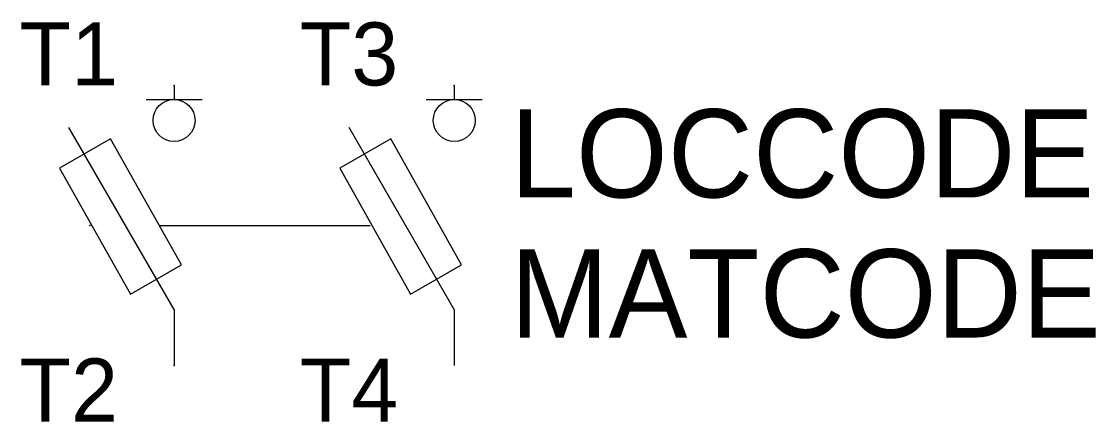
# Model space of a CAD drawing. Extents: x -5.4 to 32.9, y -7 to 7.3.
import ezdxf
from ezdxf.enums import TextEntityAlignment as Align

# ---------------------------------------------------------------- set-up
doc = ezdxf.new("R2010")
doc.units = 0
doc.linetypes.add('DASHED', pattern=[0])
doc.layers.get('0').update_dxf_attribs({"linetype": 'CONTINUOUS'})
for name, color, linetype in [('A', 7, 'CONTINUOUS'), ('C', 6, 'CONTINUOUS'), ('T2', 1, 'CONTINUOUS')]:
    doc.layers.add(name, color=color, linetype=linetype)

msp = doc.modelspace()

# ---------------------------------------------------------------- linework, layer by layer
at = {"color": 0}
for p, q in [((0, 5), (0, 4.5)), ((10, 5), (10, 4.5)), ((-1, 4.5), (1, 4.5)), ((9, 4.5), (11, 4.5)), ((0, -3), (-3.75, 3.496)), ((10, -3), (6.25, 3.496)), ((-2.265, 3.09), (-4.084, 2.04)), ((0.261, -1.401), (-2.265, 3.09)), ((7.735, 3.09), (5.916, 2.04)), ((10.261, -1.401), (7.735, 3.09)), ((-4.084, 2.04), (-1.557, -2.451)), ((5.916, 2.04), (8.443, -2.451)), ((-1.557, -2.451), (0.261, -1.401)), ((8.443, -2.451), (10.261, -1.401)), ((0, -3), (0, -5)), ((10, -3), (10, -5))]:
    msp.add_line(p, q, dxfattribs=at)
at = {"color": 0, "linetype": 'DASHED'}
msp.add_line((-0.527, 0), (7, 0), dxfattribs=at)
at = {"color": 0}
for centre in [(0, 3.75), (10, 3.75)]:
    msp.add_circle(centre, 0.75, dxfattribs=at)
at = {"layer": 'A', "color": 0, "linetype": 'DASHED'}
msp.add_point((-3, 0), dxfattribs=at)
at = {"layer": 'C', "color": 0, "linetype": 'DASHED'}
for p in [(0, 5), (0, -5)]:
    msp.add_point(p, dxfattribs=at)
at = {"layer": 'C', "color": 0}
msp.add_point((10, 5), dxfattribs=at)

# ---------------------------------------------------------------- texts
at = {"color": 0, "linetype": 'CONTINUOUS'}
for tag, p in [('LOCCODE', (12, 1)), ('MATCODE', (12, -4))]:
    msp.add_attdef(tag, p, '', height=3.15, dxfattribs=at)
at = {"layer": 'T2', "color": 0, "linetype": 'CONTINUOUS'}
for tag, p in [('T3', (8, 5)), ('T1', (-2, 5)), ('T2', (-2, -7)), ('T4', (8, -7))]:
    msp.add_attdef(tag, text='', height=2.25, dxfattribs=at).set_placement(p, align=Align.RIGHT)

doc.saveas('drawing.dxf')
